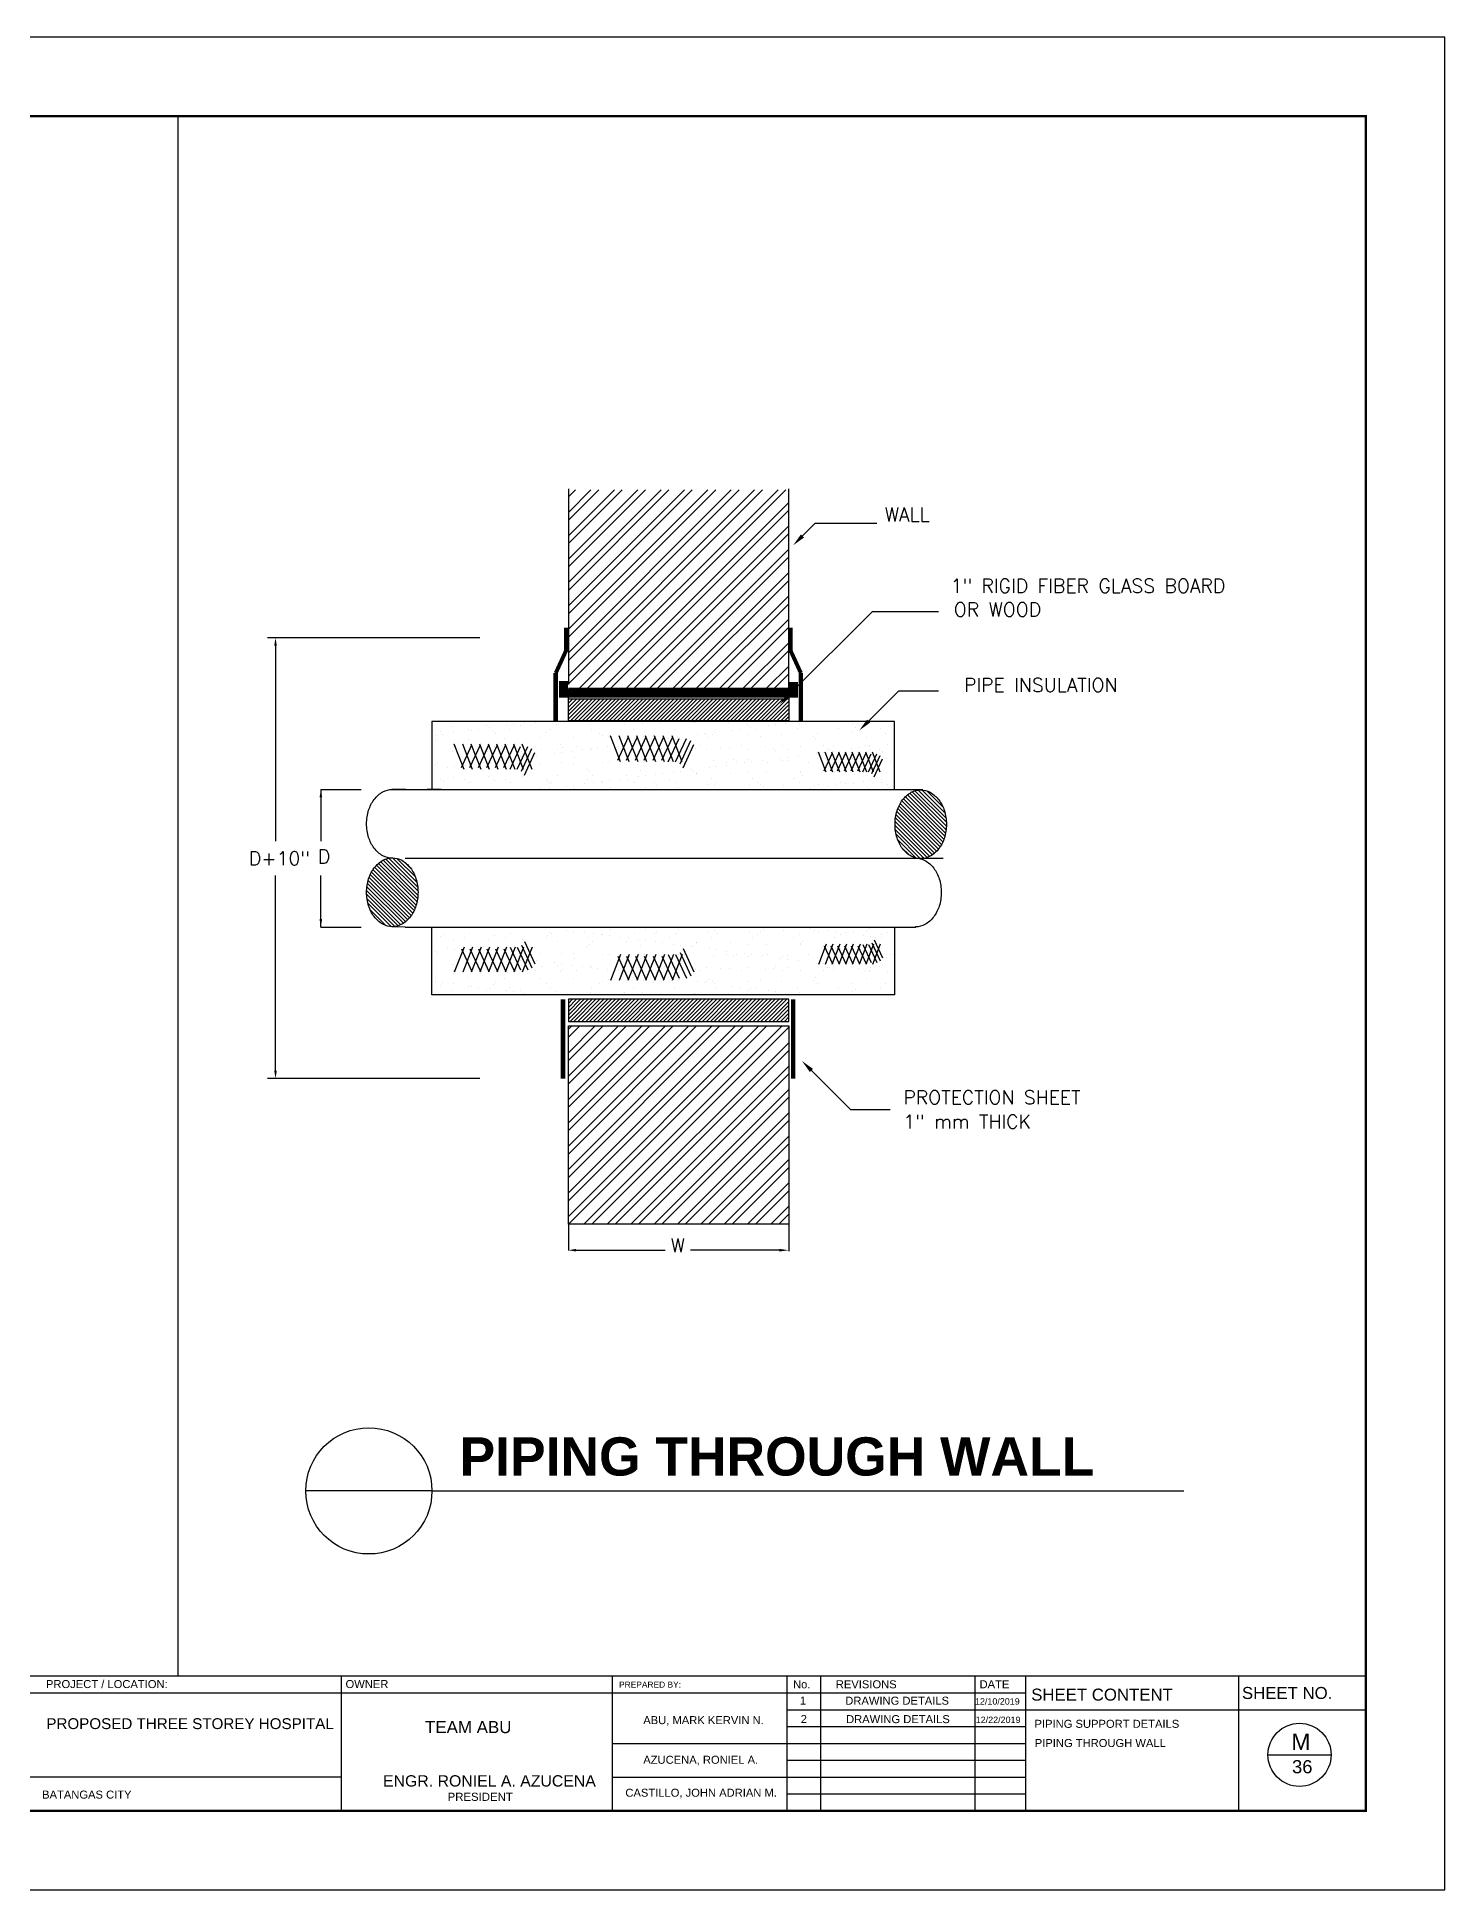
# Model space of a CAD drawing. Header units: millimetres. Extents: x 0 to 531, y -4 to 262.
# Drawn here: x 372.7 to 426.2, y -1.9 to 68.5 of the extents above; entities that cross this region are included whole.
import ezdxf

# ---------------------------------------------------------------- set-up
doc = ezdxf.new("R2010")
doc.units = ezdxf.units.MM
doc.linetypes.add('CENTER', pattern=[50.8, 31.75, -6.35, 6.35, -6.35])
doc.layers.add('.1', color=1, linetype='Continuous')
doc.layers.add('template', color=7, linetype='Continuous')
doc.styles.add('arial', font='arial.ttf')
doc.styles.add('ROMANS', font='romans.shx', dxfattribs={"width": 0.8, "height": 100})

# ---------------------------------------------------------------- blocks, each defined once
blk = doc.blocks.new('*X21')
at = {"color": 0}
for p, q in [((49.952, 35.368), (50.408, 35.824)), ((49.952, 35.456), (50.32, 35.824)), ((49.952, 35.544), (50.232, 35.824)), ((49.952, 35.633), (50.143, 35.824)), ((49.952, 35.721), (50.055, 35.824)), ((49.952, 35.81), (49.966, 35.824)), ((49.997, 35.324), (50.497, 35.824)), ((50.085, 35.324), (50.585, 35.824)), ((50.174, 35.324), (50.674, 35.824)), ((50.262, 35.324), (50.762, 35.824)), ((50.35, 35.324), (50.85, 35.824)), ((50.439, 35.324), (50.939, 35.824)), ((50.527, 35.324), (51.027, 35.824)), ((50.616, 35.324), (51.116, 35.824)), ((50.704, 35.324), (51.204, 35.824)), ((50.792, 35.324), (51.292, 35.824)), ((50.881, 35.324), (51.381, 35.824)), ((50.969, 35.324), (51.469, 35.824)), ((51.057, 35.324), (51.557, 35.824)), ((51.146, 35.324), (51.646, 35.824)), ((51.234, 35.324), (51.734, 35.824)), ((51.323, 35.324), (51.823, 35.824)), ((51.411, 35.324), (51.911, 35.824)), ((51.499, 35.324), (51.999, 35.824)), ((51.588, 35.324), (52.088, 35.824)), ((51.676, 35.324), (52.176, 35.824)), ((51.765, 35.324), (52.265, 35.824)), ((51.853, 35.324), (52.353, 35.824)), ((51.941, 35.324), (52.441, 35.824)), ((52.03, 35.324), (52.53, 35.824)), ((52.118, 35.324), (52.618, 35.824)), ((52.207, 35.324), (52.707, 35.824)), ((52.295, 35.324), (52.795, 35.824)), ((52.383, 35.324), (52.883, 35.824)), ((52.472, 35.324), (52.972, 35.824)), ((52.56, 35.324), (53.06, 35.824)), ((52.648, 35.324), (53.148, 35.824)), ((52.737, 35.324), (53.237, 35.824)), ((52.825, 35.324), (53.325, 35.824)), ((52.914, 35.324), (53.414, 35.824)), ((53.002, 35.324), (53.502, 35.824)), ((53.09, 35.324), (53.59, 35.824)), ((53.179, 35.324), (53.679, 35.824)), ((53.267, 35.324), (53.767, 35.824)), ((53.356, 35.324), (53.856, 35.824)), ((53.444, 35.324), (53.944, 35.824)), ((53.532, 35.324), (54.032, 35.824)), ((53.621, 35.324), (54.121, 35.824)), ((53.709, 35.324), (54.209, 35.824)), ((53.798, 35.324), (54.298, 35.824)), ((53.886, 35.324), (54.386, 35.824)), ((53.974, 35.324), (54.474, 35.824)), ((54.063, 35.324), (54.563, 35.824)), ((54.151, 35.324), (54.651, 35.824)), ((54.239, 35.324), (54.739, 35.824)), ((54.328, 35.324), (54.828, 35.824)), ((54.416, 35.324), (54.916, 35.824)), ((54.505, 35.324), (54.952, 35.771)), ((54.593, 35.324), (54.952, 35.683)), ((54.681, 35.324), (54.952, 35.595)), ((54.77, 35.324), (54.952, 35.506)), ((54.858, 35.324), (54.952, 35.418)), ((54.947, 35.324), (54.952, 35.33))]:
    blk.add_line(p, q, dxfattribs=at)
blk = doc.blocks.new('*X18')
at = {"color": 0, "linetype": 'Continuous'}
for p, q in [((119, 341.738636), (161.261364, 384)), ((119, 347.041937), (155.958063, 384)), ((119, 352.345238), (150.654762, 384)), ((119, 357.648539), (145.351461, 384)), ((119, 362.95184), (140.04816, 384)), ((119, 368.25514), (134.74486, 384)), ((119, 373.558441), (129.441559, 384)), ((119, 378.861742), (124.138258, 384)), ((119, 339.970869), (163.029131, 384)), ((119, 345.27417), (157.72583, 384)), ((119, 350.577471), (152.422529, 384)), ((119, 355.880772), (147.119228, 384)), ((119, 361.184073), (141.815927, 384)), ((119, 366.487373), (136.512627, 384)), ((119, 371.790674), (131.209326, 384)), ((119, 377.093975), (125.906025, 384)), ((119, 382.397276), (120.602724, 384)), ((121.564665, 339), (166.564665, 384)), ((123.332432, 339), (168.332432, 384)), ((126.867966, 339), (169, 381.132034)), ((128.635733, 339), (169, 379.364267)), ((132.171267, 339), (169, 375.828733)), ((133.939033, 339), (169, 374.060967)), ((137.474567, 339), (169, 370.525433)), ((139.242334, 339), (169, 368.757666)), ((142.777868, 339), (169, 365.222132)), ((144.545635, 339), (169, 363.454365)), ((148.081169, 339), (169, 359.918831)), ((149.848936, 339), (169, 358.151064)), ((153.38447, 339), (169, 354.61553)), ((155.152237, 339), (169, 352.847763)), ((158.687771, 339), (169, 349.312229)), ((160.455538, 339), (169, 347.544462)), ((163.991072, 339), (169, 344.008928)), ((165.758839, 339), (169, 342.241161))]:
    blk.add_line(p, q, dxfattribs=at)
blk = doc.blocks.new('*X20')
at = {"color": 0}
for p, q in [((49.952, 28.473), (50.403, 28.924)), ((49.952, 28.562), (50.314, 28.924)), ((49.952, 28.65), (50.226, 28.924)), ((49.952, 28.739), (50.138, 28.924)), ((49.952, 28.827), (50.049, 28.924)), ((49.952, 28.915), (49.961, 28.924)), ((49.991, 28.424), (50.491, 28.924)), ((50.079, 28.424), (50.579, 28.924)), ((50.168, 28.424), (50.668, 28.924)), ((50.256, 28.424), (50.756, 28.924)), ((50.345, 28.424), (50.845, 28.924)), ((50.433, 28.424), (50.933, 28.924)), ((50.521, 28.424), (51.021, 28.924)), ((50.61, 28.424), (51.11, 28.924)), ((50.698, 28.424), (51.198, 28.924)), ((50.787, 28.424), (51.287, 28.924)), ((50.875, 28.424), (51.375, 28.924)), ((50.963, 28.424), (51.463, 28.924)), ((51.052, 28.424), (51.552, 28.924)), ((51.14, 28.424), (51.64, 28.924)), ((51.229, 28.424), (51.729, 28.924)), ((51.317, 28.424), (51.817, 28.924)), ((51.405, 28.424), (51.905, 28.924)), ((51.494, 28.424), (51.994, 28.924)), ((51.582, 28.424), (52.082, 28.924)), ((51.67, 28.424), (52.17, 28.924)), ((51.759, 28.424), (52.259, 28.924)), ((51.847, 28.424), (52.347, 28.924)), ((51.936, 28.424), (52.436, 28.924)), ((52.024, 28.424), (52.524, 28.924)), ((52.112, 28.424), (52.612, 28.924)), ((52.201, 28.424), (52.701, 28.924)), ((52.289, 28.424), (52.789, 28.924)), ((52.378, 28.424), (52.878, 28.924)), ((52.466, 28.424), (52.966, 28.924)), ((52.554, 28.424), (53.054, 28.924)), ((52.643, 28.424), (53.143, 28.924)), ((52.731, 28.424), (53.231, 28.924)), ((52.82, 28.424), (53.32, 28.924)), ((52.908, 28.424), (53.408, 28.924)), ((52.996, 28.424), (53.496, 28.924)), ((53.085, 28.424), (53.585, 28.924)), ((53.173, 28.424), (53.673, 28.924)), ((53.261, 28.424), (53.761, 28.924)), ((53.35, 28.424), (53.85, 28.924)), ((53.438, 28.424), (53.938, 28.924)), ((53.527, 28.424), (54.027, 28.924)), ((53.615, 28.424), (54.115, 28.924)), ((53.703, 28.424), (54.203, 28.924)), ((53.792, 28.424), (54.292, 28.924)), ((53.88, 28.424), (54.38, 28.924)), ((53.969, 28.424), (54.469, 28.924)), ((54.057, 28.424), (54.557, 28.924)), ((54.145, 28.424), (54.645, 28.924)), ((54.234, 28.424), (54.734, 28.924)), ((54.322, 28.424), (54.822, 28.924)), ((54.411, 28.424), (54.911, 28.924)), ((54.499, 28.424), (54.952, 28.877)), ((54.587, 28.424), (54.952, 28.789)), ((54.676, 28.424), (54.952, 28.7)), ((54.764, 28.424), (54.952, 28.612)), ((54.852, 28.424), (54.952, 28.524)), ((54.941, 28.424), (54.952, 28.435))]:
    blk.add_line(p, q, dxfattribs=at)
blk = doc.blocks.new('*X19')
at = {"color": 0}
for p, q in [((46.944, 34.92), (46.944, 34.92)), ((47.048, 35.008), (47.048, 35.008)), ((47.101, 34.94), (47.101, 34.94)), ((47.316, 35.122), (47.316, 35.122)), ((47.344, 34.973), (47.344, 34.973)), ((47.683, 35.044), (47.683, 35.044)), ((47.752, 35.026), (47.752, 35.026)), ((47.908, 35.047), (47.908, 35.047)), ((48.102, 35.132), (48.102, 35.132)), ((48.152, 35.079), (48.152, 35.079)), ((48.248, 34.997), (48.248, 34.997)), ((48.304, 34.947), (48.304, 34.947)), ((48.56, 35.133), (48.56, 35.133)), ((48.617, 35.046), (48.617, 35.046)), ((48.716, 35.153), (48.716, 35.153)), ((48.869, 35.128), (48.869, 35.128)), ((48.96, 35.185), (48.96, 35.185)), ((49.205, 35.21), (49.205, 35.21)), ((49.466, 34.971), (49.466, 34.971)), ((49.551, 35.047), (49.551, 35.047)), ((49.679, 35.158), (49.679, 35.158)), ((50.465, 35.168), (50.465, 35.168)), ((50.485, 35.049), (50.485, 35.049)), ((50.667, 34.961), (50.667, 34.961)), ((50.722, 34.91), (50.722, 34.91)), ((51.232, 35.164), (51.232, 35.164)), ((51.42, 35.051), (51.42, 35.051)), ((51.569, 35.224), (51.569, 35.224)), ((51.624, 35.173), (51.624, 35.173)), ((51.656, 34.896), (51.656, 34.896)), ((51.885, 34.934), (51.885, 34.934)), ((52.042, 35.193), (52.042, 35.193)), ((52.354, 35.053), (52.354, 35.053)), ((52.423, 34.893), (52.423, 34.893)), ((52.787, 35.197), (52.787, 35.197)), ((52.828, 35.203), (52.828, 35.203)), ((52.874, 34.924), (52.874, 34.924)), ((53.03, 34.944), (53.03, 34.944)), ((53.085, 34.924), (53.085, 34.924)), ((53.233, 34.922), (53.233, 34.922)), ((53.274, 34.976), (53.274, 34.976)), ((53.288, 35.054), (53.288, 35.054)), ((53.595, 35.2), (53.595, 35.2)), ((53.681, 35.03), (53.681, 35.03)), ((53.837, 35.051), (53.837, 35.051)), ((53.987, 35.187), (53.987, 35.187)), ((54.019, 34.932), (54.019, 34.932)), ((54.043, 35.136), (54.043, 35.136)), ((54.081, 35.083), (54.081, 35.083)), ((54.222, 35.056), (54.222, 35.056)), ((54.304, 34.897), (54.304, 34.897)), ((54.489, 35.136), (54.489, 35.136)), ((54.645, 35.157), (54.645, 35.157)), ((54.786, 34.928), (54.786, 34.928)), ((54.889, 35.189), (54.889, 35.189)), ((55.157, 35.058), (55.157, 35.058)), ((55.205, 35.161), (55.205, 35.161)), ((55.596, 34.957), (55.596, 34.957)), ((56.091, 35.059), (56.091, 35.059)), ((56.382, 34.967), (56.382, 34.967)), ((56.406, 35.15), (56.406, 35.15)), ((56.461, 35.1), (56.461, 35.1)), ((57.025, 35.061), (57.025, 35.061)), ((57.149, 34.964), (57.149, 34.964)), ((46.93, 34.825), (46.93, 34.825)), ((47.335, 34.544), (47.335, 34.544)), ((47.343, 34.664), (47.343, 34.664)), ((47.346, 34.734), (47.346, 34.734)), ((47.402, 34.684), (47.402, 34.684)), ((47.47, 34.583), (47.47, 34.583)), ((47.697, 34.822), (47.697, 34.822)), ((48.121, 34.554), (48.121, 34.554)), ((48.277, 34.665), (48.277, 34.665)), ((48.404, 34.585), (48.404, 34.585)), ((48.507, 34.851), (48.507, 34.851)), ((48.565, 34.708), (48.565, 34.708)), ((48.888, 34.55), (48.888, 34.55)), ((49.211, 34.667), (49.211, 34.667)), ((49.293, 34.861), (49.293, 34.861)), ((49.338, 34.586), (49.338, 34.586)), ((49.644, 34.499), (49.644, 34.499)), ((49.698, 34.58), (49.698, 34.58)), ((49.765, 34.697), (49.765, 34.697)), ((49.8, 34.519), (49.8, 34.519)), ((49.82, 34.647), (49.82, 34.647)), ((50.044, 34.551), (50.044, 34.551)), ((50.06, 34.857), (50.06, 34.857)), ((50.146, 34.669), (50.146, 34.669)), ((50.272, 34.588), (50.272, 34.588)), ((50.451, 34.605), (50.451, 34.605)), ((50.484, 34.59), (50.484, 34.59)), ((50.607, 34.625), (50.607, 34.625)), ((50.851, 34.658), (50.851, 34.658)), ((50.87, 34.886), (50.87, 34.886)), ((50.983, 34.671), (50.983, 34.671)), ((51.08, 34.67), (51.08, 34.67)), ((51.206, 34.59), (51.206, 34.59)), ((51.251, 34.586), (51.251, 34.586)), ((51.259, 34.711), (51.259, 34.711)), ((51.415, 34.732), (51.415, 34.732)), ((51.659, 34.764), (51.659, 34.764)), ((52.014, 34.672), (52.014, 34.672)), ((52.061, 34.615), (52.061, 34.615)), ((52.066, 34.817), (52.066, 34.817)), ((52.141, 34.591), (52.141, 34.591)), ((52.184, 34.661), (52.184, 34.661)), ((52.222, 34.838), (52.222, 34.838)), ((52.239, 34.61), (52.239, 34.61)), ((52.466, 34.87), (52.466, 34.87)), ((52.847, 34.625), (52.847, 34.625)), ((52.948, 34.674), (52.948, 34.674)), ((53.075, 34.593), (53.075, 34.593)), ((53.141, 34.873), (53.141, 34.873)), ((53.402, 34.634), (53.402, 34.634)), ((53.614, 34.621), (53.614, 34.621)), ((53.883, 34.675), (53.883, 34.675)), ((54.009, 34.595), (54.009, 34.595)), ((54.424, 34.651), (54.424, 34.651)), ((54.602, 34.624), (54.602, 34.624)), ((54.657, 34.573), (54.657, 34.573)), ((54.817, 34.677), (54.817, 34.677)), ((54.943, 34.597), (54.943, 34.597)), ((55.21, 34.661), (55.21, 34.661)), ((55.504, 34.887), (55.504, 34.887)), ((55.559, 34.836), (55.559, 34.836)), ((55.573, 34.502), (55.573, 34.502)), ((55.729, 34.523), (55.729, 34.523)), ((55.751, 34.679), (55.751, 34.679)), ((55.82, 34.597), (55.82, 34.597)), ((55.878, 34.598), (55.878, 34.598)), ((55.973, 34.555), (55.973, 34.555)), ((55.977, 34.657), (55.977, 34.657)), ((56.38, 34.609), (56.38, 34.609)), ((56.537, 34.629), (56.537, 34.629)), ((56.685, 34.681), (56.685, 34.681)), ((56.722, 34.86), (56.722, 34.86)), ((56.781, 34.661), (56.781, 34.661)), ((56.787, 34.686), (56.787, 34.686)), ((56.812, 34.6), (56.812, 34.6)), ((57.021, 34.587), (57.021, 34.587)), ((57.076, 34.536), (57.076, 34.536)), ((57.188, 34.715), (57.188, 34.715)), ((57.344, 34.736), (57.344, 34.736)), ((46.949, 34.247), (46.949, 34.247)), ((46.991, 34.291), (46.991, 34.291)), ((47.221, 34.18), (47.221, 34.18)), ((47.377, 34.2), (47.377, 34.2)), ((47.621, 34.232), (47.621, 34.232)), ((47.663, 34.444), (47.663, 34.444)), ((47.716, 34.244), (47.716, 34.244)), ((47.925, 34.293), (47.925, 34.293)), ((47.961, 34.171), (47.961, 34.171)), ((48.017, 34.12), (48.017, 34.12)), ((48.029, 34.286), (48.029, 34.286)), ((48.185, 34.306), (48.185, 34.306)), ((48.429, 34.339), (48.429, 34.339)), ((48.526, 34.273), (48.526, 34.273)), ((48.836, 34.392), (48.836, 34.392)), ((48.859, 34.295), (48.859, 34.295)), ((48.863, 34.434), (48.863, 34.434)), ((48.918, 34.383), (48.918, 34.383)), ((48.992, 34.413), (48.992, 34.413)), ((49.179, 34.144), (49.179, 34.144)), ((49.236, 34.445), (49.236, 34.445)), ((49.312, 34.283), (49.312, 34.283)), ((49.793, 34.296), (49.793, 34.296)), ((50.079, 34.279), (50.079, 34.279)), ((50.081, 34.408), (50.081, 34.408)), ((50.38, 34.134), (50.38, 34.134)), ((50.435, 34.083), (50.435, 34.083)), ((50.728, 34.298), (50.728, 34.298)), ((50.889, 34.308), (50.889, 34.308)), ((51.282, 34.397), (51.282, 34.397)), ((51.337, 34.347), (51.337, 34.347)), ((51.598, 34.107), (51.598, 34.107)), ((51.662, 34.3), (51.662, 34.3)), ((51.675, 34.318), (51.675, 34.318)), ((52.343, 34.077), (52.343, 34.077)), ((52.442, 34.315), (52.442, 34.315)), ((52.499, 34.098), (52.499, 34.098)), ((52.5, 34.371), (52.5, 34.371)), ((52.596, 34.301), (52.596, 34.301)), ((52.743, 34.13), (52.743, 34.13)), ((52.798, 34.097), (52.798, 34.097)), ((53.15, 34.183), (53.15, 34.183)), ((53.252, 34.344), (53.252, 34.344)), ((53.307, 34.204), (53.307, 34.204)), ((53.53, 34.303), (53.53, 34.303)), ((53.55, 34.236), (53.55, 34.236)), ((53.7, 34.36), (53.7, 34.36)), ((53.756, 34.31), (53.756, 34.31)), ((53.958, 34.29), (53.958, 34.29)), ((54.017, 34.071), (54.017, 34.071)), ((54.038, 34.354), (54.038, 34.354)), ((54.114, 34.31), (54.114, 34.31)), ((54.358, 34.342), (54.358, 34.342)), ((54.443, 34.073), (54.443, 34.073)), ((54.465, 34.305), (54.465, 34.305)), ((54.765, 34.396), (54.765, 34.396)), ((54.805, 34.35), (54.805, 34.35)), ((54.918, 34.334), (54.918, 34.334)), ((54.922, 34.417), (54.922, 34.417)), ((55.165, 34.449), (55.165, 34.449)), ((55.217, 34.06), (55.217, 34.06)), ((55.228, 34.083), (55.228, 34.083)), ((55.399, 34.306), (55.399, 34.306)), ((55.615, 34.379), (55.615, 34.379)), ((55.996, 34.079), (55.996, 34.079)), ((56.119, 34.324), (56.119, 34.324)), ((56.174, 34.273), (56.174, 34.273)), ((56.333, 34.308), (56.333, 34.308)), ((56.401, 34.389), (56.401, 34.389)), ((56.806, 34.108), (56.806, 34.108)), ((57.168, 34.386), (57.168, 34.386)), ((57.267, 34.31), (57.267, 34.31)), ((57.337, 34.297), (57.337, 34.297)), ((47.059, 33.907), (47.059, 33.907)), ((47.115, 33.857), (47.115, 33.857)), ((47.354, 33.966), (47.354, 33.966)), ((47.585, 33.912), (47.585, 33.912)), ((47.712, 33.832), (47.712, 33.832)), ((48.14, 33.976), (48.14, 33.976)), ((48.278, 33.881), (48.278, 33.881)), ((48.52, 33.914), (48.52, 33.914)), ((48.545, 33.695), (48.545, 33.695)), ((48.646, 33.833), (48.646, 33.833)), ((48.907, 33.972), (48.907, 33.972)), ((49.331, 33.705), (49.331, 33.705)), ((49.454, 33.916), (49.454, 33.916)), ((49.478, 33.871), (49.478, 33.871)), ((49.513, 33.705), (49.513, 33.705)), ((49.533, 33.82), (49.533, 33.82)), ((49.58, 33.835), (49.58, 33.835)), ((49.717, 34.002), (49.717, 34.002)), ((49.92, 33.758), (49.92, 33.758)), ((50.076, 33.779), (50.076, 33.779)), ((50.098, 33.701), (50.098, 33.701)), ((50.32, 33.811), (50.32, 33.811)), ((50.388, 33.917), (50.388, 33.917)), ((50.503, 34.012), (50.503, 34.012)), ((50.515, 33.837), (50.515, 33.837)), ((50.696, 33.844), (50.696, 33.844)), ((50.728, 33.865), (50.728, 33.865)), ((50.884, 33.885), (50.884, 33.885)), ((50.908, 33.73), (50.908, 33.73)), ((51.128, 33.917), (51.128, 33.917)), ((51.27, 34.008), (51.27, 34.008)), ((51.322, 33.919), (51.322, 33.919)), ((51.449, 33.839), (51.449, 33.839)), ((51.535, 33.971), (51.535, 33.971)), ((51.691, 33.991), (51.691, 33.991)), ((51.693, 33.74), (51.693, 33.74)), ((51.897, 33.834), (51.897, 33.834)), ((51.935, 34.024), (51.935, 34.024)), ((51.952, 33.783), (51.952, 33.783)), ((52.08, 34.037), (52.08, 34.037)), ((52.257, 33.921), (52.257, 33.921)), ((52.383, 33.84), (52.383, 33.84)), ((52.461, 33.737), (52.461, 33.737)), ((52.854, 34.046), (52.854, 34.046)), ((52.866, 34.047), (52.866, 34.047)), ((53.115, 33.807), (53.115, 33.807)), ((53.191, 33.923), (53.191, 33.923)), ((53.271, 33.766), (53.271, 33.766)), ((53.317, 33.842), (53.317, 33.842)), ((53.633, 34.043), (53.633, 34.043)), ((54.056, 33.776), (54.056, 33.776)), ((54.125, 33.924), (54.125, 33.924)), ((54.252, 33.844), (54.252, 33.844)), ((54.315, 33.797), (54.315, 33.797)), ((54.37, 33.746), (54.37, 33.746)), ((54.824, 33.772), (54.824, 33.772)), ((55.059, 33.926), (55.059, 33.926)), ((55.186, 33.845), (55.186, 33.845)), ((55.272, 34.01), (55.272, 34.01)), ((55.442, 33.708), (55.442, 33.708)), ((55.533, 33.77), (55.533, 33.77)), ((55.634, 33.801), (55.634, 33.801)), ((55.85, 33.762), (55.85, 33.762)), ((55.993, 33.928), (55.993, 33.928)), ((56.006, 33.783), (56.006, 33.783)), ((56.12, 33.847), (56.12, 33.847)), ((56.25, 33.815), (56.25, 33.815)), ((56.419, 33.811), (56.419, 33.811)), ((56.435, 34.034), (56.435, 34.034)), ((56.657, 33.868), (56.657, 33.868)), ((56.734, 33.76), (56.734, 33.76)), ((56.789, 33.709), (56.789, 33.709)), ((56.813, 33.889), (56.813, 33.889)), ((56.928, 33.929), (56.928, 33.929)), ((57.054, 33.849), (57.054, 33.849)), ((57.057, 33.921), (57.057, 33.921)), ((57.187, 33.808), (57.187, 33.808))]:
    blk.add_line(p, q, dxfattribs=at)
blk = doc.blocks.new('*X17')
at = {"color": 0, "linetype": 'Continuous'}
for p, q in [((119, 219.762716), (162.237284, 263)), ((119, 225.066017), (156.933983, 263)), ((119, 230.369318), (151.630682, 263)), ((119, 235.672619), (146.327381, 263)), ((119, 240.97592), (141.02408, 263)), ((119, 246.279221), (135.720779, 263)), ((119, 251.582521), (130.417479, 263)), ((119, 256.885822), (125.114178, 263)), ((119, 262.189123), (119.810877, 263)), ((119, 223.29825), (158.70175, 263)), ((119, 228.601551), (153.398449, 263)), ((119, 233.904852), (148.095148, 263)), ((119, 239.208153), (142.791847, 263)), ((119, 244.511454), (137.488546, 263)), ((119, 249.814755), (132.185245, 263)), ((119, 255.118055), (126.881945, 263)), ((119, 260.421356), (121.578644, 263)), ((119.005051, 218), (164.005051, 263)), ((122.540585, 218), (167.540585, 263)), ((124.308351, 218), (169, 262.691649)), ((127.843885, 218), (169, 259.156115)), ((129.611652, 218), (169, 257.388348)), ((133.147186, 218), (169, 253.852814)), ((134.914953, 218), (169, 252.085047)), ((138.450487, 218), (169, 248.549513)), ((140.218254, 218), (169, 246.781746)), ((143.753788, 218), (169, 243.246212)), ((145.521555, 218), (169, 241.478445)), ((149.057089, 218), (169, 237.942911)), ((150.824856, 218), (169, 236.175144)), ((154.36039, 218), (169, 232.63961)), ((156.128157, 218), (169, 230.871843)), ((159.663691, 218), (169, 227.336309)), ((161.431458, 218), (169, 225.568542)), ((164.966991, 218), (169, 222.033009)), ((166.734758, 218), (169, 220.265242))]:
    blk.add_line(p, q, dxfattribs=at)
blk = doc.blocks.new('*X22')
at = {"color": 0}
for p, q in [((57.362, 31.376), (58.093, 32.107)), ((57.364, 31.29), (58.154, 32.08)), ((57.369, 31.471), (58.023, 32.125)), ((57.372, 31.209), (58.209, 32.046)), ((57.385, 31.134), (58.259, 32.008)), ((57.387, 31.578), (57.942, 32.132)), ((57.403, 31.063), (58.305, 31.965)), ((57.423, 31.702), (57.841, 32.12)), ((57.524, 31.891), (57.673, 32.04)), ((57.425, 30.997), (58.347, 31.918)), ((57.451, 30.935), (58.384, 31.867)), ((57.482, 30.877), (58.417, 31.812)), ((57.516, 30.823), (58.447, 31.753)), ((57.555, 30.773), (58.472, 31.69)), ((57.597, 30.727), (58.493, 31.623)), ((57.644, 30.686), (58.509, 31.551)), ((57.695, 30.649), (58.521, 31.475)), ((57.752, 30.616), (58.528, 31.393)), ((57.815, 30.591), (58.527, 31.304)), ((57.887, 30.575), (58.518, 31.206)), ((57.973, 30.572), (58.497, 31.096)), ((58.082, 30.593), (58.452, 30.964))]:
    blk.add_line(p, q, dxfattribs=at)

msp = doc.modelspace()

# ---------------------------------------------------------------- linework, layer by layer
at = {"layer": '.1', "color": 0}
msp.add_line((426.23, 68.45), (326.954, 68.45), dxfattribs=at)
for p, q in [((378.097, 65.442), (378.097, 6.183)), ((386.225, 39.866), (386.225, 39.866)), ((386.754, 39.866), (386.225, 39.866)), ((388.093, 39.866), (387.564, 39.866)), ((387.564, 39.866), (387.564, 39.866)), ((406.33, 39.866), (406.33, 39.866)), ((386.732, 34.638), (386.225, 34.641)), ((386.732, 34.638), (387.401, 34.638)), ((392.928, 23.352), (392.928, 22.352)), ((401.301, 23.731), (401.301, 22.319)), ((387.747, 13.216), (382.951, 13.216)), ((387.747, 13.216), (416.308, 13.216))]:
    msp.add_line(p, q)
at = {"linetype": 'Continuous'}
for p, q in [((392.928, 51.286), (392.928, 43.849)), ((401.301, 43.714), (401.301, 51.286)), ((401.824, 49.498), (402.306, 49.98)), ((402.306, 49.98), (404.651, 49.98)), ((401.322, 43.469), (404.483, 46.63)), ((404.483, 46.63), (406.995, 46.63)), ((392.928, 43.714), (401.301, 43.714)), ((392.928, 42.476), (392.928, 43.448)), ((392.928, 43.313), (401.301, 43.313)), ((401.301, 43.448), (401.301, 42.476)), ((404.336, 42.464), (405.488, 43.616)), ((405.488, 43.616), (406.995, 43.616)), ((405.321, 42.443), (387.736, 42.443)), ((387.736, 42.443), (387.736, 39.866)), ((401.301, 42.476), (392.928, 42.476)), ((405.321, 39.866), (405.321, 42.443)), ((388.967, 40.629), (388.596, 41.586)), ((388.869, 40.696), (389.264, 41.556)), ((389.29, 40.629), (388.919, 41.586)), ((389.191, 40.696), (389.587, 41.556)), ((389.612, 40.629), (389.242, 41.586)), ((389.514, 40.696), (389.91, 41.556)), ((389.935, 40.629), (389.565, 41.586)), ((389.837, 40.696), (390.233, 41.556)), ((390.258, 40.629), (389.888, 41.586)), ((390.16, 40.696), (390.556, 41.556)), ((390.581, 40.629), (390.21, 41.586)), ((390.483, 40.696), (390.879, 41.556)), ((390.904, 40.629), (390.533, 41.586)), ((391.227, 40.629), (390.856, 41.586)), ((391.55, 40.629), (391.179, 41.586)), ((394.907, 40.908), (394.523, 41.901)), ((394.806, 40.977), (395.216, 41.869)), ((395.242, 40.908), (394.858, 41.901)), ((395.14, 40.977), (395.551, 41.869)), ((395.577, 40.908), (395.193, 41.901)), ((395.475, 40.977), (395.886, 41.869)), ((395.912, 40.908), (395.528, 41.901)), ((395.81, 40.977), (396.221, 41.869)), ((396.247, 40.908), (395.863, 41.901)), ((396.145, 40.977), (396.556, 41.869)), ((396.582, 40.908), (396.198, 41.901)), ((396.48, 40.977), (396.891, 41.869)), ((396.917, 40.908), (396.533, 41.901)), ((396.725, 40.914), (397.135, 41.806)), ((397.252, 40.908), (396.868, 41.901)), ((397.004, 40.914), (397.415, 41.806)), ((397.17, 40.832), (397.581, 41.724)), ((397.284, 40.68), (397.694, 41.572)), ((390.719, 40.635), (391.114, 41.495)), ((390.988, 40.635), (391.384, 41.495)), ((391.148, 40.555), (391.544, 41.415)), ((391.257, 40.409), (391.653, 41.269)), ((402.722, 40.523), (402.427, 41.286)), ((402.644, 40.576), (402.959, 41.261)), ((402.979, 40.523), (402.684, 41.286)), ((402.901, 40.576), (403.216, 41.261)), ((403.237, 40.523), (402.941, 41.286)), ((403.158, 40.576), (403.474, 41.261)), ((403.494, 40.523), (403.199, 41.286)), ((403.416, 40.576), (403.731, 41.261)), ((403.751, 40.523), (403.456, 41.286)), ((403.673, 40.576), (403.988, 41.261)), ((404.008, 40.523), (403.713, 41.286)), ((403.93, 40.576), (404.245, 41.261)), ((404.265, 40.523), (403.97, 41.286)), ((404.118, 40.528), (404.433, 41.213)), ((404.523, 40.523), (404.228, 41.286)), ((404.333, 40.528), (404.648, 41.213)), ((404.46, 40.465), (404.775, 41.15)), ((404.78, 40.523), (404.485, 41.286)), ((404.547, 40.348), (404.862, 41.033)), ((383.525, 39.866), (385.053, 39.866)), ((386.24, 39.866), (405.823, 39.866)), ((386.808, 39.866), (406.391, 39.866)), ((383.525, 34.638), (385.053, 34.638)), ((387.401, 34.638), (406.125, 34.638)), ((387.736, 32.06), (387.736, 34.638)), ((405.321, 34.638), (405.321, 32.06)), ((388.967, 33.875), (388.596, 32.918)), ((388.869, 33.808), (389.264, 32.948)), ((389.29, 33.875), (388.919, 32.918)), ((389.191, 33.808), (389.587, 32.948)), ((389.612, 33.875), (389.242, 32.918)), ((389.514, 33.808), (389.91, 32.948)), ((389.935, 33.875), (389.565, 32.918)), ((389.837, 33.808), (390.233, 32.948)), ((390.258, 33.875), (389.888, 32.918)), ((390.16, 33.808), (390.556, 32.948)), ((390.581, 33.875), (390.21, 32.918)), ((390.483, 33.808), (390.879, 32.948)), ((390.904, 33.875), (390.533, 32.918)), ((390.719, 33.869), (391.114, 33.009)), ((391.227, 33.875), (390.856, 32.918)), ((390.988, 33.869), (391.384, 33.009)), ((391.148, 33.948), (391.544, 33.088)), ((391.55, 33.875), (391.179, 32.918)), ((391.257, 34.094), (391.653, 33.235)), ((397.284, 33.824), (397.694, 32.932)), ((402.722, 33.981), (402.427, 33.218)), ((402.644, 33.927), (402.959, 33.242)), ((402.979, 33.981), (402.684, 33.218)), ((402.901, 33.927), (403.216, 33.242)), ((403.237, 33.981), (402.941, 33.218)), ((403.158, 33.927), (403.474, 33.242)), ((403.494, 33.981), (403.199, 33.218)), ((403.416, 33.927), (403.731, 33.242)), ((403.751, 33.981), (403.456, 33.218)), ((403.673, 33.927), (403.988, 33.242)), ((404.008, 33.981), (403.713, 33.218)), ((403.93, 33.927), (404.245, 33.242)), ((404.265, 33.981), (403.97, 33.218)), ((404.118, 33.976), (404.433, 33.291)), ((404.523, 33.981), (404.228, 33.218)), ((404.333, 33.976), (404.648, 33.291)), ((404.46, 34.039), (404.775, 33.354)), ((404.78, 33.981), (404.485, 33.218)), ((404.547, 34.156), (404.862, 33.471)), ((394.907, 33.596), (394.523, 32.603)), ((394.806, 33.526), (395.216, 32.634)), ((395.242, 33.596), (394.858, 32.603)), ((395.14, 33.526), (395.551, 32.634)), ((395.577, 33.596), (395.193, 32.603)), ((395.475, 33.526), (395.886, 32.634)), ((395.912, 33.596), (395.528, 32.603)), ((395.81, 33.526), (396.221, 32.634)), ((396.247, 33.596), (395.863, 32.603)), ((396.145, 33.526), (396.556, 32.634)), ((396.582, 33.596), (396.198, 32.603)), ((396.48, 33.526), (396.891, 32.634)), ((396.917, 33.596), (396.533, 32.603)), ((396.725, 33.59), (397.135, 32.698)), ((397.252, 33.596), (396.868, 32.603)), ((397.004, 33.59), (397.415, 32.698)), ((397.17, 33.672), (397.581, 32.78)), ((405.321, 32.06), (387.736, 32.06)), ((401.301, 31.893), (392.928, 31.893)), ((392.928, 31.893), (392.928, 31.055)), ((401.301, 31.055), (401.301, 31.893)), ((392.928, 31.055), (401.301, 31.055)), ((392.928, 30.888), (401.301, 30.888)), ((392.928, 23.352), (392.928, 30.888)), ((401.301, 30.888), (401.301, 23.352)), ((402.159, 29.193), (403.646, 27.706)), ((403.646, 27.706), (405.153, 27.706)), ((401.301, 23.352), (392.928, 23.352))]:
    msp.add_line(p, q, dxfattribs=at)
at = {"linetype": 'ByBlock'}
for p, q in [((389.569, 45.625), (381.501, 45.625)), ((381.803, 45.324), (381.803, 37.905)), ((383.525, 39.866), (383.525, 37.905)), ((381.803, 29.18), (381.803, 36.599)), ((383.525, 34.638), (383.525, 36.599)), ((389.569, 28.878), (381.501, 28.878)), ((393.224, 22.359), (396.6, 22.359)), ((400.946, 22.359), (397.571, 22.359))]:
    msp.add_line(p, q, dxfattribs=at)
at = {"linetype": 'CENTER'}
msp.add_line((386.731, 37.252), (407.163, 37.252), dxfattribs=at)
for points, const_width in [([(392.45, 44.287), (392.843, 45.142), (392.843, 46.017)], 0.151), ([(401.762, 44.287), (401.369, 45.142), (401.369, 46.017)], 0.151), ([(401.482, 43.952), (401.482, 43.621), (401.482, 43.523), (392.743, 43.523), (392.743, 43.985)], 0.335)]:
    msp.add_lwpolyline(points, dxfattribs=dict(const_width=const_width))
at = {"linetype": 'Continuous', "const_width": 0.167}
for points in [[(392.446, 42.443), (392.446, 44.292)], [(401.765, 42.443), (401.765, 44.292)], [(392.725, 31.893), (392.725, 28.878)], [(401.469, 31.893), (401.469, 28.878)]]:
    msp.add_lwpolyline(points, dxfattribs=at)
for points in [[(386.257, 37.252, -0.005732), (386.24, 37.252, -0.127216), (385.882, 37.344, -0.106122), (385.549, 37.635, -0.085601), (385.341, 38.043, -0.075184), (385.263, 38.559, -0.075184), (385.341, 39.074, -0.085601), (385.549, 39.483, -0.106122), (385.882, 39.773, -0.127216), (386.24, 39.866, -0.127216)], [(386.737, 39.866, -0.005732), (386.754, 39.866, -0.106122)], [(388.076, 39.866, -0.005732), (388.093, 39.866, -0.106122)], [(406.101, 37.257, -0.005732), (406.118, 37.258, -0.127216), (406.476, 37.165, -0.106122), (406.809, 36.875, -0.085601), (407.017, 36.466, -0.075184), (407.095, 35.951, -0.075184), (407.017, 35.435, -0.085601), (406.809, 35.026, -0.106122), (406.476, 34.736, -0.127216), (406.118, 34.644, -0.127216)]]:
    msp.add_lwpolyline(points, format="xyb")
for points in [[(406.315, 37.234, -0.127216), (405.957, 37.327, -0.106122), (405.624, 37.617, -0.085601), (405.416, 38.026, -0.075184), (405.338, 38.541, -0.075184), (405.416, 39.057, -0.085601), (405.624, 39.466, -0.106122), (405.957, 39.756, -0.127216), (406.315, 39.848, -0.127216), (406.673, 39.756, -0.106122), (407.005, 39.466, -0.085601), (407.214, 39.057, -0.075184), (407.292, 38.541, -0.075184), (407.214, 38.026, -0.085601), (407.005, 37.617, -0.106122), (406.673, 37.327, -0.127216)], [(386.24, 37.265, -0.127216), (386.598, 37.173, -0.106122), (386.931, 36.882, -0.085601), (387.139, 36.474, -0.075184), (387.217, 35.958, -0.075184), (387.139, 35.443, -0.085601), (386.931, 35.034, -0.106122), (386.598, 34.744, -0.127216), (386.24, 34.651, -0.127216), (385.882, 34.744, -0.106122), (385.549, 35.034, -0.085601), (385.341, 35.443, -0.075184), (385.263, 35.958, -0.075184), (385.341, 36.474, -0.085601), (385.549, 36.882, -0.106122), (385.882, 37.173, -0.127216)]]:
    msp.add_lwpolyline(points, format="xyb", close=True)
msp.add_circle((385.349, 13.216), 2.398)
at = {"linetype": 'Continuous'}
for points in [[(401.883, 49.438), (401.765, 49.557), (401.469, 49.142)], [(401.381, 43.409), (401.262, 43.528), (400.966, 43.113)], [(404.395, 42.405), (404.277, 42.523), (403.981, 42.108)], [(402.1, 29.134), (402.218, 29.252), (401.804, 29.548)]]:
    msp.add_solid(points, dxfattribs=at)
at = {"linetype": 'ByBlock'}
for points in [[(381.753, 45.324), (381.853, 45.324), (381.803, 45.625)], [(383.475, 39.564), (383.575, 39.564), (383.525, 39.866)], [(383.475, 34.939), (383.575, 34.939), (383.525, 34.638)], [(381.753, 29.18), (381.853, 29.18), (381.803, 28.878)], [(393.224, 22.409), (393.224, 22.309), (392.923, 22.359)], [(400.946, 22.409), (400.946, 22.309), (401.303, 22.359)]]:
    msp.add_solid(points, dxfattribs=at)
at = {"layer": 'template'}
for p, q in [((426.23, -1.946), (426.23, 68.45)), ((332.971, 6.183), (423.222, 6.183)), ((384.294, 6.183), (384.294, 1.063)), ((394.596, 6.183), (394.596, 1.063)), ((401.225, 6.183), (401.225, 1.063)), ((402.506, 6.183), (402.506, 1.063)), ((408.37, 6.183), (408.37, 1.063)), ((410.29, 6.183), (410.29, 1.063)), ((418.385, 6.183), (418.385, 1.063)), ((348.817, 5.543), (405.388, 5.543)), ((403.63, 5.543), (410.29, 5.543)), ((401.225, 4.903), (411.986, 4.903)), ((401.225, 4.263), (410.29, 4.263)), ((408.624, 4.903), (423.222, 4.903)), ((394.596, 3.623), (405.388, 3.623)), ((403.63, 3.623), (410.29, 3.623)), ((401.225, 2.983), (410.29, 2.983)), ((419.506, 3.187), (421.906, 3.187)), ((348.817, 2.35), (384.294, 2.35)), ((394.596, 2.343), (405.388, 2.343)), ((403.63, 2.343), (410.29, 2.343)), ((401.225, 1.703), (410.29, 1.703)), ((326.954, -1.946), (426.23, -1.946))]:
    msp.add_line(p, q, dxfattribs=at)
at = {"layer": 'template', "linetype": 'Continuous', "const_width": 0.0853}
msp.add_lwpolyline([(332.971, 1.063), (423.222, 1.063), (423.222, 65.442), (332.971, 65.442)], close=True, dxfattribs=at)
at = {"layer": 'template'}
msp.add_circle((420.706, 3.187), 1.2, dxfattribs=at)

# ---------------------------------------------------------------- block references
at = {"linetype": 'Continuous', "xscale": 0.1674726970506981, "yscale": 0.1674726970506981, "zscale": 0.1674726970506981}
for name, p in [('*X18', (372.998, -13.059)), ('*X17', (372.998, -13.158))]:
    msp.add_blockref(name, p, dxfattribs=at)
for name, p, xscale, yscale, zscale in [('*X21', (309.272, -16.683), 1.674726963497164, 1.674726963497164, 1.674726963497164), ('*X19', (309.272, -16.548), 1.674726963497164, 1.674726963497164, 1.674726963497164), ('*X22', (483.283, -16.548), -1.674726963497164, 1.674726963497527, 1.674726963755633), ('*X20', (309.272, -16.548), 1.674726963497164, 1.674726963497164, 1.674726963497164)]:
    msp.add_blockref(name, p, dxfattribs=dict(xscale=xscale, yscale=yscale, zscale=zscale))
at = {"xscale": -1.674726963497164, "yscale": 1.674726963497527, "zscale": 1.674726963755633, "rotation": 180}
for name, p in [('*X22', (309.272, 91.047)), ('*X19', (309.272, 91.051))]:
    msp.add_blockref(name, p, dxfattribs=at)

# ---------------------------------------------------------------- texts
at = {"style": 'ROMANS'}
for s, height, p in [('WALL', 0.5234, (404.949, 50.051)), ('1" RIGID FIBER GLASS BOARD', 0.52335, (407.457, 47.341)), ('OR WOOD', 0.5234, (407.569, 46.439)), ('PIPE INSULATION', 0.52335, (407.96, 43.573)), ('D+10"', 0.5234, (380.792, 36.985)), ('D', 0.523, (383.408, 37.057)), ('PROTECTION SHEET', 0.52335, (405.657, 27.905)), ('1" mm THICK', 0.52335, (405.657, 26.983)), ('W', 0.523, (396.815, 22.286))]:
    msp.add_text(s, height=height, dxfattribs=at).set_placement(p)
at = {"insert": (388.796, 15.25), "char_height": 1.45195, "attachment_point": 1, "style": 'arial'}
msp.add_mtext_dynamic_manual_height_columns('{\\fArial|b1|i0|c0|p34;PIPING THROUGH WALL}', width=43.36072, gutter_width=1, heights=[0], dxfattribs=at)
at = {"layer": 'template', "style": 'arial'}
for s, height, p in [('PROJECT / LOCATION:', 0.30402, (373.082, 5.724)), ('PROJECT / LOCATION:', 0.30402, (373.082, 5.724)), ('PROJECT / LOCATION:', 0.30402, (373.082, 5.724)), ('OWNER', 0.304, (384.463, 5.724)), ('PREPARED BY: ', 0.22802, (394.854, 5.742)), ('No.', 0.304, (401.463, 5.716)), ('REVISIONS', 0.304, (403.089, 5.716)), ('DATE', 0.304, (408.55, 5.716)), ('SHEET CONTENT', 0.45603, (410.513, 5.247)), ('SHEET NO.', 0.456, (418.519, 5.31)), ('1', 0.304, (401.726, 5.097)), ('DRAWING DETAILS', 0.30402, (403.449, 5.092)), ('12/10/2019', 0.2432, (408.376, 5.097)), ('PROPOSED THREE STOREY HOSPITAL', 0.41257, (373.097, 4.166)), ('TEAM ABU', 0.4598, (387.483, 4.012)), ('ABU, MARK KERVIN N.', 0.30402, (395.774, 4.354)), ('2', 0.304, (401.756, 4.397)), ('DRAWING DETAILS', 0.30402, (403.479, 4.392)), ('12/22/2019', 0.2432, (408.406, 4.397)), ('PIPING SUPPORT DETAILS', 0.30402, (410.638, 4.214)), ('PIPING THROUGH WALL', 0.30402, (410.648, 3.484)), ('M', 0.624, (420.396, 3.374)), ('AZUCENA, RONIEL A.', 0.30402, (395.774, 2.848)), ('36', 0.4993, (420.422, 2.487)), ('ENGR. RONIEL A. AZUCENA', 0.43038, (385.888, 1.982)), ('BATANGAS CITY', 0.30402, (372.935, 1.525)), ('PRESIDENT', 0.3099, (388.341, 1.438)), ('CASTILLO, JOHN ADRIAN M.', 0.30402, (395.094, 1.596))]:
    msp.add_text(s, height=height, dxfattribs=at).set_placement(p)

doc.saveas('drawing.dxf')
